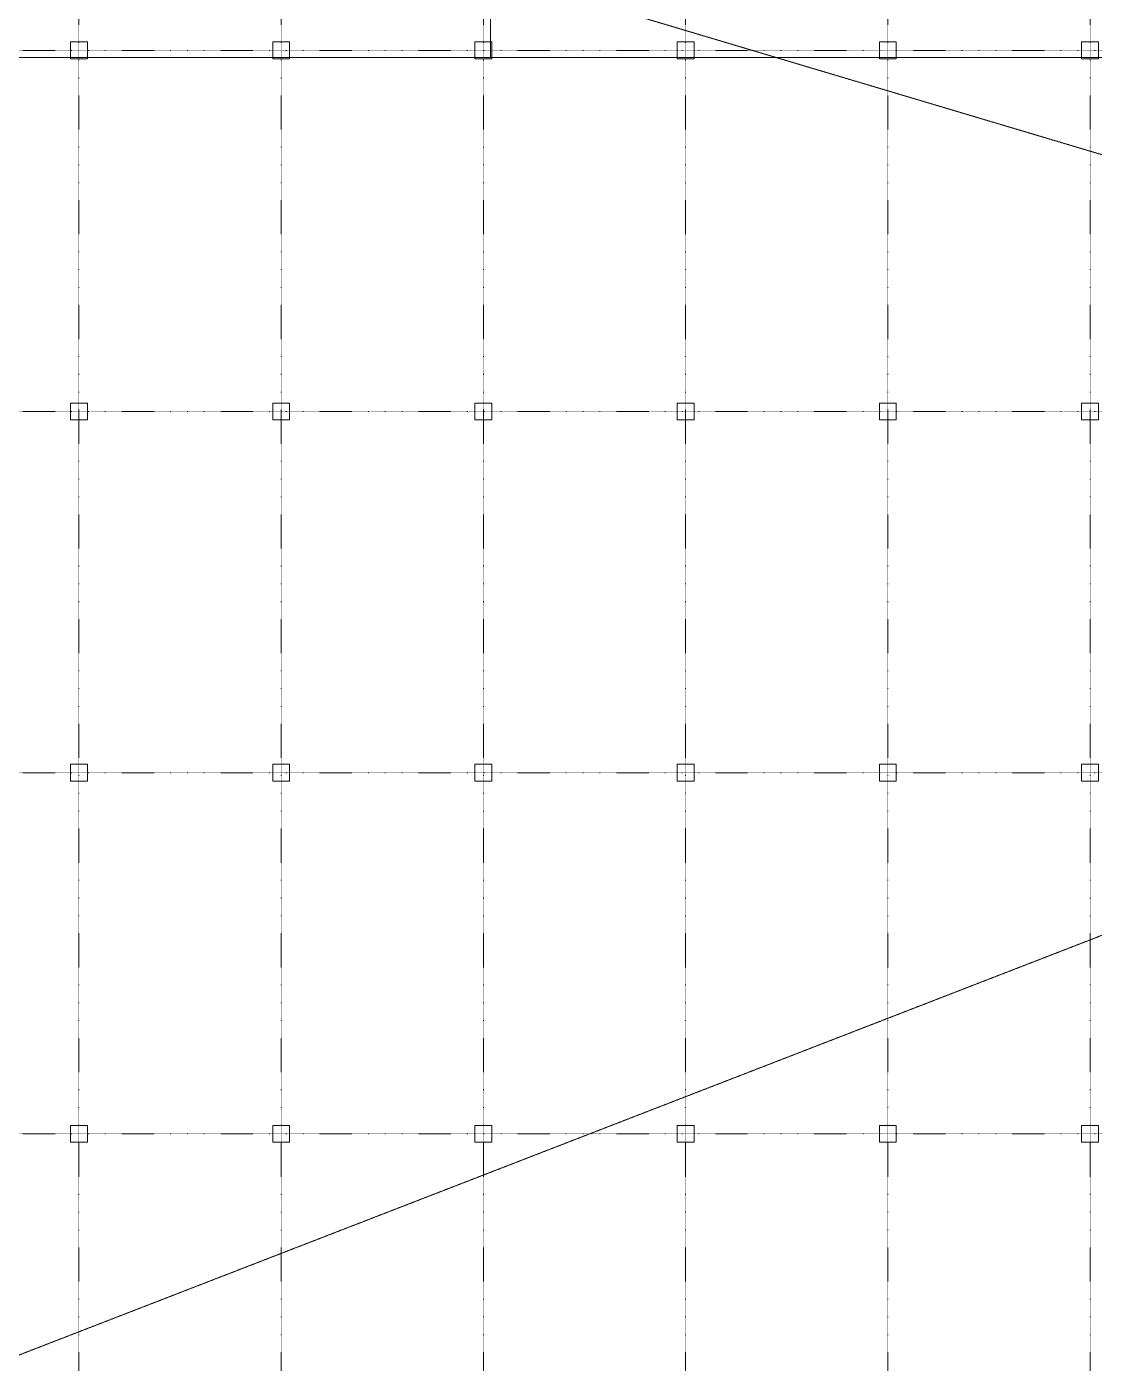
# Model space of a CAD drawing. Extents: x -212173 to 328152, y -560063 to 252500.
# Drawn here: x 21206 to 65551, y 20968 to 76477 of the extents above; entities that cross this region are included whole.
import ezdxf

# ---------------------------------------------------------------- set-up
doc = ezdxf.new("R2010")
doc.units = 0
doc.header["$LTSCALE"] = 15
doc.linetypes.add('H12PL1$0$HIDDEN', pattern=[0.4, 0.3, -0.1])
doc.linetypes.add('H12PL1$0$JJP_三點線', pattern=[0.9, 0.3, -0.15, 0, -0.15, 0, -0.15, 0, -0.15])
for name, color, linetype in [('H12PL1$0$A-OBJE-2D', 252, 'Continuous'), ('H12PL1$0$S-COL', 252, 'Continuous'), ('H12PL1$0$S-FNDN', 252, 'Continuous'), ('H12PL1$0$S-GRID', 252, 'Continuous')]:
    doc.layers.add(name, color=color, linetype=linetype)

# ---------------------------------------------------------------- blocks, each defined once
blk = doc.blocks.new('H12PL1')
at = {"layer": 'H12PL1$0$A-OBJE-2D', "linetype": 'H12PL1$0$HIDDEN', "lineweight": 0}
for p, q in [((17650, 85950), (243150, 18700)), ((18450, 18700), (192000, 85950))]:
    blk.add_line(p, q, dxfattribs=at)
at = {"layer": 'H12PL1$0$S-COL', "lineweight": 0, "flags": 128}
for points in [[(26050, 74650), (26750, 74650), (26750, 75350), (26050, 75350)], [(34450, 74650), (35150, 74650), (35150, 75350), (34450, 75350)], [(42850, 74650), (43550, 74650), (43550, 75350), (42850, 75350)], [(51250, 74650), (51950, 74650), (51950, 75350), (51250, 75350)], [(59650, 74650), (60350, 74650), (60350, 75350), (59650, 75350)], [(68050, 74650), (68750, 74650), (68750, 75350), (68050, 75350)], [(26050, 59650), (26750, 59650), (26750, 60350), (26050, 60350)], [(34450, 59650), (35150, 59650), (35150, 60350), (34450, 60350)], [(42850, 59650), (43550, 59650), (43550, 60350), (42850, 60350)], [(51250, 59650), (51950, 59650), (51950, 60350), (51250, 60350)], [(59650, 59650), (60350, 59650), (60350, 60350), (59650, 60350)], [(68050, 59650), (68750, 59650), (68750, 60350), (68050, 60350)], [(26050, 44650), (26750, 44650), (26750, 45350), (26050, 45350)], [(34450, 44650), (35150, 44650), (35150, 45350), (34450, 45350)], [(42850, 44650), (43550, 44650), (43550, 45350), (42850, 45350)], [(51250, 44650), (51950, 44650), (51950, 45350), (51250, 45350)], [(59650, 44650), (60350, 44650), (60350, 45350), (59650, 45350)], [(68050, 44650), (68750, 44650), (68750, 45350), (68050, 45350)], [(26050, 29650), (26750, 29650), (26750, 30350), (26050, 30350)], [(34450, 29650), (35150, 29650), (35150, 30350), (34450, 30350)], [(42850, 29650), (43550, 29650), (43550, 30350), (42850, 30350)], [(51250, 29650), (51950, 29650), (51950, 30350), (51250, 30350)], [(59650, 29650), (60350, 29650), (60350, 30350), (59650, 30350)], [(68050, 29650), (68750, 29650), (68750, 30350), (68050, 30350)]]:
    blk.add_lwpolyline(points, close=True, dxfattribs=at)
at = {"layer": 'H12PL1$0$S-FNDN', "lineweight": 0, "flags": 128}
for points in [[(119350, 90550), (43500, 90550), (43500, 74700), (93300, 74700), (93300, -550), (119350, -550), (119350, 45300), (110700, 45300), (110700, 50030), (119350, 50030)], [(43500, 74700), (18300, 74700), (18300, 15000), (18125, 15000), (18125, -550), (93300, -550), (93300, 74700)]]:
    blk.add_lwpolyline(points, close=True, dxfattribs=at)
at = {"layer": 'H12PL1$0$S-GRID', "linetype": 'H12PL1$0$JJP_三點線', "lineweight": 0}
for p, q in [((26400, 128250), (26400, -28000)), ((34800, 128250), (34800, -28000)), ((43200, 128250), (43200, -28000)), ((51600, 128250), (51600, -28000)), ((60000, 128250), (60000, -28000)), ((68400, 128250), (68400, -28000)), ((-29000, 75000), (289600, 75000)), ((-29000, 60000), (289600, 60000)), ((-29000, 45000), (289600, 45000)), ((-29000, 30000), (289600, 30000))]:
    blk.add_line(p, q, dxfattribs=at)

msp = doc.modelspace()

# ---------------------------------------------------------------- block references
msp.add_blockref('H12PL1', (-3024, 495))

doc.saveas('drawing.dxf')
